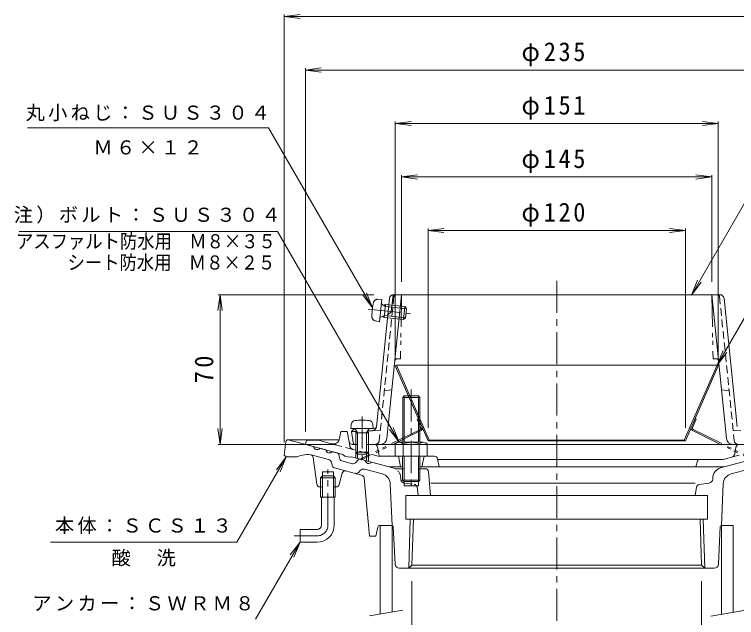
# Model space of a CAD drawing. Units: millimetres, scale not verified. Extents: x -292 to 225, y -346 to 395.
# Drawn here: x -291.7 to 45.8, y -90.1 to 191.8 of the extents above; entities that cross this region are included whole.
import ezdxf
from ezdxf.enums import TextEntityAlignment as Align

# ---------------------------------------------------------------- set-up
doc = ezdxf.new("R2010")
doc.units = ezdxf.units.MM
doc.header["$LTSCALE"] = 3
for name, pattern in [('CHAIN1', [8, 5, -1, 1, -1]), ('DASHED1', [1.8, 1.2, -0.6]), ('DOUBLE_CHAIN1', [8.8, 5, -1, 0.6, -0.6, 0.6, -1])]:
    doc.linetypes.add(name, pattern=pattern)
for name, color, linetype, lineweight in [('0-0_通り芯', 3, 'Continuous', 9), ('0-1_躯体', 2, 'Continuous', 9), ('0-2_仕上', 6, 'Continuous', 9), ('0-3_建具', 4, 'Continuous', 9), ('0-4_その他', 7, 'Continuous', 9), ('0-5_寸法', 7, 'Continuous', 9), ('0-6_ハッチ', 2, 'Continuous', 9)]:
    doc.layers.add(name, color=color, linetype=linetype, lineweight=lineweight)
doc.styles.add('ＭＳ ゴシック', font='')
doc.styles.get('ＭＳ ゴシック').set_extended_font_data('MS Gothic')

msp = doc.modelspace()

# ---------------------------------------------------------------- linework, layer by layer
at = {"layer": '0-0_通り芯', "linetype": 'CHAIN1'}
for p, q in [((-38.226, 67.283), (-38.226, -114.621)), ((-145.202, -46.902), (-145.202, -20.87)), ((-160.927, -51.902), (-150.202, -51.902))]:
    msp.add_line(p, q, dxfattribs=at)
at = {"layer": '0-0_通り芯'}
for p, q in [((-164.836, -7.922), (-165.615, -14.157)), ((-163.726, -7.046), (-151.871, -10.222)), ((-163.726, -7.046), (-139.89, -7.046)), ((-148.973, -10.999), (-146.075, -11.775)), ((-140.876, -13.168), (-143.177, -12.552)), ((-164.726, -15.046), (-165.615, -14.157)), ((-164.726, -15.046), (-159.726, -15.046)), ((-144.897, -16.232), (-152.42, -14.216)), ((-152.123, -15.244), (-150.382, -27.753)), ((-140.155, -13.934), (-139.793, -15.706)), ((-138.712, -16.854), (-133.741, -18.186)), ((-131.03, -16.379), (-132.231, -17.732)), ((-127.722, -16.693), (-130.023, -16.077)), ((-143.216, -18.93), (-143.455, -17.763)), ((-129.429, -23.483), (-142.135, -20.078)), ((-114.862, -20.139), (-124.825, -17.469)), ((38.31, -20.166), (48.372, -17.469)), ((-147.752, -22.046), (-142.652, -22.046)), ((-147.752, -33.902), (-147.752, -22.046)), ((-142.652, -33.902), (-142.652, -22.046)), ((-138.489, -22.61), (-139.906, -27.932)), ((-130.878, -22.236), (-130.088, -21.345)), ((-119.745, -22.972), (-128.074, -20.74)), ((-109.626, -20.546), (-113.824, -20.546)), ((-109.626, -20.546), (-109.626, -28.546)), ((-99.619, -20.546), (-102.826, -20.546)), ((-98.123, -21.935), (-97.3, -33.046)), ((43.292, -22.972), (51.621, -20.74)), ((-147.752, -23.902), (-148.652, -24.802)), ((-148.652, -24.802), (-141.752, -24.802)), ((-148.652, -33.902), (-148.652, -24.802)), ((-142.652, -23.902), (-147.752, -23.902)), ((-142.652, -23.902), (-141.752, -24.802)), ((-141.752, -24.802), (-141.752, -33.902)), ((-128.324, -24.789), (-125.726, -52.046)), ((34.682, -25.376), (34.709, -24.752)), ((-147.752, -29.046), (-148.897, -29.046)), ((-141.355, -29.046), (-142.652, -29.046)), ((-116.043, -27.585), (-115.202, -47.046)), ((26.44, -27.271), (-97.1, -27.271)), ((27.092, -29.136), (26.44, -33.046)), ((32.954, -27.271), (28.369, -27.896)), ((39.591, -27.585), (38.749, -47.046)), ((32.274, -33.046), (-108.726, -33.046)), ((-108.726, -33.046), (-108.726, -44.046)), ((-148.652, -33.902), (-141.752, -33.902)), ((-148.202, -46.902), (-148.202, -33.902)), ((-142.202, -46.902), (-142.202, -33.902)), ((-115.202, -47.046), (-120.906, -47.046)), ((-107.441, -67.046), (-106.722, -44.046)), ((28.791, -44.046), (29.464, -65.568)), ((30.27, -44.046), (30.989, -67.046)), ((-150.202, -48.902), (-158.202, -48.902)), ((-121.887, -47.85), (-122.726, -52.046)), ((-113.821, -65.146), (-114.702, -47.521)), ((37.369, -65.146), (38.25, -47.521)), ((-122.726, -52.046), (-125.726, -52.046)), ((35.371, -67.046), (-111.824, -67.046)), ((-105.916, -65.568), (29.464, -65.568)), ((30.989, -67.046), (29.464, -65.568))]:
    msp.add_line(p, q, dxfattribs=at)
at = {"layer": '0-0_通り芯', "linetype": 'DASHED1'}
for p, q in [((-111.134, -25.376), (-111.161, -24.752)), ((-109.406, -27.271), (-104.822, -27.896)), ((-103.544, -29.136), (-102.893, -33.046))]:
    msp.add_line(p, q, dxfattribs=at)
at = {"layer": '0-0_通り芯'}
for points in [[(-102.826, -20.546), (-102.826, -28.546), (-109.626, -28.546)], [(32.274, -33.046), (32.274, -44.046), (-108.726, -44.046)], [(-107.441, -67.046), (-105.916, -65.568), (-105.243, -44.046)], [(-150.202, -54.902), (-158.202, -54.902), (-158.202, -48.902)]]:
    msp.add_lwpolyline(points, dxfattribs=at)
for centre, radius, start, end in [((-163.844, -8.046), 1, 90, 172.87474), ((-150.26, -10.007), 1.625, 187.618, 322.3797), ((-144.464, -11.56), 1.625, 187.62059, 322.37891), ((-141.135, -14.134), 1, 11.56642, 75.00078), ((-154.912, -24.937), 11, 76.91284, 115.95178), ((-153.609, -15.451), 1.5, 7.92386, 62.62251), ((-145.414, -18.164), 2, 11.56621, 75.0005), ((-138.323, -15.405), 1.5, 191.5649, 254.99991), ((-130.282, -17.042), 1, 75.00023, 138.43498), ((-126.112, -16.478), 1.625, 187.62059, 322.37891), ((-141.746, -18.629), 1.5, 191.56461, 254.99991), ((-133.353, -16.737), 1.5, 254.99991, 318.43558), ((-116.157, -24.968), 5, 62.19437, 74.99995), ((39.704, -24.968), 5, 106.19026, 177.52377), ((-137.04, -22.996), 1.5, 74.99988, 165.09225), ((-132, -21.241), 1.5, 255.00128, 318.43651), ((-128.591, -22.672), 2, 74.99948, 138.43507), ((-129.817, -24.932), 1.5, 5.44458, 74.99988), ((-121.039, -27.801), 5, 2.47583, 74.99928), ((-99.619, -22.046), 1.5, 4.2359, 90), ((44.586, -27.801), 5, 105.00072, 177.52417), ((32.684, -25.29), 2, 277.76231, 357.52394), ((-148.897, -27.546), 1.5, 187.92386, 270), ((-141.355, -27.546), 1.5, 270, 345.09244), ((28.572, -29.383), 1.5, 97.76204, 170.53856), ((-150.202, -46.902), 2, 270, 0), ((-150.202, -46.902), 8, 270, 0), ((-120.906, -48.046), 1, 90, 168.69006), ((-115.202, -47.546), 0.5, 2.86441, 90), ((38.749, -47.546), 0.5, 90, 177.13559), ((-111.824, -65.046), 2, 182.86241, 270), ((35.371, -65.046), 2, 270, 357.13759)]:
    msp.add_arc(centre, radius, start, end, dxfattribs=at)
at = {"layer": '0-0_通り芯', "linetype": 'DASHED1'}
for centre, radius, start, end in [((-116.157, -24.968), 5, 2.47623, 62.19437), ((-109.136, -25.29), 2, 182.47606, 262.23769), ((-105.024, -29.383), 1.5, 9.46144, 82.23796)]:
    msp.add_arc(centre, radius, start, end, dxfattribs=at)
at = {"layer": '0-0_通り芯', "linetype": 'CHAIN1'}
for radius in [2, 5]:
    msp.add_arc((-150.202, -46.902), radius, 270, 0, dxfattribs=at)
at = {"layer": '0-1_躯体', "color": 4, "linetype": 'CHAIN1'}
msp.add_line((-106.226, 16.454), (-106.226, -29.546), dxfattribs=at)
at = {"layer": '0-1_躯体', "color": 4}
for p, q in [((-110.226, -8.189), (-110.226, 12.778)), ((-109.55, -8.189), (-109.55, 13.454)), ((-102.903, -8.189), (-102.903, 13.454)), ((-102.226, -8.189), (-102.226, 12.778)), ((-113.726, -8.911), (-113.726, -14.689)), ((-111.85, -8.189), (-100.603, -8.189)), ((-109.973, -8.911), (-109.973, -14.689)), ((-102.479, -8.911), (-102.479, -14.689)), ((-98.726, -8.911), (-98.726, -14.689)), ((-113.726, -14.689), (-98.726, -14.689)), ((-110.303, -14.689), (-110.303, -25.869)), ((-109.626, -14.689), (-109.626, -27.402)), ((-102.826, -14.689), (-102.826, -27.402)), ((-102.15, -14.689), (-102.15, -25.869))]:
    msp.add_line(p, q, dxfattribs=at)
at = {"layer": '0-1_躯体'}
for p, q in [((-139.719, -6.409), (-139.226, -3.189)), ((-136.226, -3.189), (-139.226, -3.189)), ((-136.226, -3.189), (-135.331, -7.966)), ((-155.726, -9.189), (-155.226, -7.189)), ((-149.667, -7.189), (-155.226, -7.189)), ((-143.461, -8.852), (-149.667, -7.189)), ((-133.857, -9.189), (-132.215, -9.189)), ((-132.215, -13.319), (-132.215, -15.489)), ((-126.215, -13.319), (-126.215, -17.097)), ((-121.449, -13.558), (-122.006, -10.427)), ((44.997, -13.558), (45.554, -10.427)), ((-135.226, -15.2), (-134.226, -14.95)), ((-116.539, -19.689), (-134.226, -14.95)), ((-131.345, -14.189), (-131.345, -15.722)), ((-127.085, -14.189), (-127.085, -16.864)), ((-95.456, -14.689), (-120.823, -14.689)), ((-112.226, -14.689), (-111.226, -19.689)), ((-100.226, -14.689), (-101.226, -19.689)), ((-93.985, -15.895), (-93.226, -19.689)), ((-93.926, -16.189), (39.626, -16.189)), ((43.545, -15.139), (39.626, -16.189)), ((40.087, -19.689), (57.774, -14.95)), ((-110.303, -19.689), (-116.539, -19.689)), ((40.087, -19.689), (-102.15, -19.689)), ((27.567, -16.915), (26.774, -19.689))]:
    msp.add_line(p, q, dxfattribs=at)
at = {"layer": '0-1_躯体', "linetype": 'DASHED1'}
for p, q in [((-133.51, -11.519), (-143.461, -8.852)), ((-135.331, -7.966), (-134.958, -9.955)), ((43.545, -15.139), (67.009, -8.852)), ((-121.677, -14.689), (-133.51, -11.519)), ((-120.823, -14.689), (-121.677, -14.689))]:
    msp.add_line(p, q, dxfattribs=at)
at = {"layer": '0-1_躯体', "color": 4}
for points in [[(-102.226, 12.778), (-110.226, 12.778), (-109.55, 13.454), (-102.903, 13.454)], [(-102.15, -25.869), (-110.303, -25.869), (-109.626, -26.546), (-102.826, -26.546)]]:
    msp.add_lwpolyline(points, close=True, dxfattribs=at)
at = {"layer": '0-1_躯体'}
msp.add_lwpolyline([(-135.226, -15.2), (-137.226, -14.664), (-138.226, -13.878), (-155.726, -9.189)], dxfattribs=at)
for centre, radius, start, end in [((-142.685, -5.954), 3, 254.99973, 351.29286), ((-133.857, -7.689), 1.5, 190.61534, 270), ((-123.483, -10.689), 1.5, 10.08813, 90), ((47.03, -10.689), 1.5, 90, 169.91187), ((-119.48, -13.207), 2, 190.08743, 227.81208), ((-95.456, -16.189), 1.5, 11.31021, 90), ((28.528, -17.189), 1, 90, 164.05402), ((43.027, -13.207), 2, 284.9995, 349.91257)]:
    msp.add_arc(centre, radius, start, end, dxfattribs=at)
at = {"layer": '0-1_躯体', "linetype": 'DASHED1'}
msp.add_arc((-132.992, -9.587), 2, 190.61488, 255.0005, dxfattribs=at)
at = {"layer": '0-1_躯体', "color": 4}
for centre, radius, start, end in [((-111.85, -10.99), 2.8, 47.92557, 132.07463), ((-106.226, -18.279), 10.089, 68.19786, 111.80214), ((-100.603, -10.99), 2.8, 47.92572, 132.07428)]:
    msp.add_arc(centre, radius, start, end, dxfattribs=at)
at = {"layer": '0-2_仕上'}
for p, q in [((-117.585, -6.494), (-110.726, 60.811)), ((-115.562, 52.811), (-114.747, 60.811)), ((37.996, 60.811), (-114.448, 60.811)), ((41.133, -6.494), (34.274, 60.811)), ((-116.438, 59.013), (-122.551, -0.969)), ((39.985, 59.013), (46.084, -0.824)), ((-115.562, 52.811), (-117.223, 51.311)), ((-134.226, -3.189), (-133.226, -2.145)), ((-133.226, -9.189), (-134.226, -3.189)), ((-133.226, -2.145), (-132.266, -2.103)), ((-126.034, -1.832), (-123.487, -1.722)), ((-133.226, -9.189), (-131.345, -9.189)), ((49.762, -9.189), (-127.085, -9.189))]:
    msp.add_line(p, q, dxfattribs=at)
at = {"layer": '0-2_仕上', "linetype": 'DOUBLE_CHAIN1'}
for p, q in [((-110.726, 60.811), (-111.299, 30.811)), ((34.274, 60.811), (34.846, 30.811)), ((-112.88, 30.811), (-111.299, 30.811)), ((36.428, 30.811), (34.846, 30.811))]:
    msp.add_line(p, q, dxfattribs=at)
at = {"layer": '0-2_仕上', "color": 4, "linetype": 'DOUBLE_CHAIN1'}
for p, q in [((-120.033, 58.61), (-121.944, 58.642)), ((-121.126, 48.167), (-120.033, 58.61)), ((-118.369, 55.299), (-120.122, 56.54)), ((-118.279, 56.164), (-119.084, 55.805)), ((-118.279, 56.164), (-118.903, 50.196)), ((-118.369, 55.299), (-108.423, 54.258)), ((-118.279, 56.164), (-109.198, 55.213)), ((-109.198, 55.213), (-109.823, 49.246)), ((-108.423, 54.258), (-109.198, 55.213)), ((-108.423, 54.258), (-108.867, 50.021)), ((-126.333, 53.991), (-106.593, 51.924)), ((-118.813, 51.062), (-120.784, 50.21)), ((-118.903, 50.196), (-119.617, 50.715)), ((-118.813, 51.062), (-108.867, 50.021)), ((-121.126, 48.167), (-123.002, 48.531)), ((-118.903, 50.196), (-109.823, 49.246)), ((-108.867, 50.021), (-109.823, 49.246))]:
    msp.add_line(p, q, dxfattribs=at)
at = {"layer": '0-2_仕上', "linetype": 'DASHED1'}
for p, q in [((-114.336, 59.912), (-121.195, -7.392)), ((37.883, 59.912), (44.743, -7.392)), ((-115.261, 16.311), (-118.831, 15.811)), ((38.809, 16.311), (42.378, 15.811)), ((-131.834, -3.085), (-134.226, -3.189)), ((-124.454, -2.764), (-126.586, -2.857)), ((-120.707, -2.602), (-124.659, -2.773)), ((44.254, -2.602), (48.206, -2.773))]:
    msp.add_line(p, q, dxfattribs=at)
at = {"layer": '0-2_仕上', "color": 4, "linetype": 'CHAIN1'}
msp.add_line((-129.215, 3.856), (-129.215, -15.871), dxfattribs=at)
at = {"layer": '0-2_仕上', "color": 4}
for p, q in [((-134.465, -1.744), (-134.298, 0.159)), ((-131.345, -3.744), (-132.397, -1.871)), ((-132.215, -3.744), (-131.774, -2.98)), ((-127.085, -3.744), (-126.033, -1.871)), ((-126.215, -3.744), (-126.656, -2.98)), ((-126.215, -3.744), (-132.215, -3.744)), ((-132.215, -3.744), (-132.215, -12.874)), ((-127.085, -3.744), (-127.085, -13.744)), ((-126.215, -3.744), (-126.215, -12.874)), ((-126.215, -12.874), (-132.215, -12.874)), ((-127.085, -13.744), (-126.215, -12.874)), ((-127.085, -13.744), (-131.345, -13.744))]:
    msp.add_line(p, q, dxfattribs=at)
at = {"layer": '0-2_仕上', "color": 2}
for p, q in [((-132.215, -12.874), (-132.215, -15.489)), ((-126.215, -12.874), (-126.215, -17.097)), ((-131.345, -13.744), (-131.345, -15.722)), ((-127.085, -13.744), (-127.085, -16.864))]:
    msp.add_line(p, q, dxfattribs=at)
at = {"layer": '0-2_仕上', "color": 4}
for points in [[(-134.465, -1.744), (-123.965, -1.744), (-124.131, 0.159)], [(-131.345, -3.744), (-131.345, -13.744), (-132.215, -12.874)]]:
    msp.add_lwpolyline(points, dxfattribs=at)
at = {"layer": '0-2_仕上'}
for centre, radius, start, end in [((-114.448, 58.811), 2, 90, 174.18127), ((37.996, 58.811), 2, 5.81963, 90), ((-123.531, -0.722), 1, 272.48912, 354.18127), ((-120.57, -6.189), 3, 270, 354.18134), ((44.117, -6.189), 3, 185.81866, 270), ((-132.379, -8.189), 1, 189.46068, 270)]:
    msp.add_arc(centre, radius, start, end, dxfattribs=at)
at = {"layer": '0-2_仕上', "linetype": 'DASHED1'}
for centre, radius, start, end in [((-113.341, 59.811), 1, 90, 174.18127), ((36.889, 59.811), 1, 5.81873, 90), ((-124.541, -0.766), 2, 272.49008, 354.18037), ((-123.185, -7.189), 2, 270, 354.18033), ((46.732, -7.189), 2, 185.81967, 270)]:
    msp.add_arc(centre, radius, start, end, dxfattribs=at)
at = {"layer": '0-2_仕上', "color": 4, "linetype": 'DOUBLE_CHAIN1'}
for centre, radius, start, end in [((-121.978, 56.643), 2, 89.02425, 167.6861), ((-94.622, 50.671), 30, 167.68619, 180.36258), ((-119.977, 56.744), 0.25, 174.02637, 234.69719), ((-122.621, 50.494), 2, 180.36243, 259.02428), ((-120.685, 49.981), 0.25, 113.35555, 174.02637)]:
    msp.add_arc(centre, radius, start, end, dxfattribs=at)
at = {"layer": '0-2_仕上', "linetype": 'DOUBLE_CHAIN1'}
for centre, start, end in [((-112.88, 29.811), 90, 174.18137), ((36.428, 29.811), 5.81863, 90)]:
    msp.add_arc(centre, 1, start, end, dxfattribs=at)
at = {"layer": '0-2_仕上', "color": 4}
for centre, radius, start, end in [((-132.306, -0.015), 2, 96.33817, 175.00002), ((-129.215, -27.844), 30, 83.6618, 96.3382), ((-126.123, -0.015), 2, 4.99998, 83.66183), ((-132.615, -1.994), 0.25, 29.32918, 90), ((-125.815, -1.994), 0.25, 90, 150.67082)]:
    msp.add_arc(centre, radius, start, end, dxfattribs=at)
at = {"layer": '0-3_建具'}
for p, q in [((-115.226, -47.046), (-120.726, -47.046)), ((-120.726, -47.046), (-120.726, -88.474)), ((-115.226, -47.046), (-115.226, -87.505)), ((44.274, -47.046), (38.774, -47.046)), ((38.774, -47.046), (38.774, -88.651)), ((44.274, -47.046), (44.274, -87.681))]:
    msp.add_line(p, q, dxfattribs=at)
at = {"layer": '0-3_建具', "color": 7}
for p, q in [((-125.726, -89.356), (-110.226, -86.623)), ((33.774, -89.532), (49.274, -86.799))]:
    msp.add_line(p, q, dxfattribs=at)
at = {"layer": '0-4_その他'}
for p, q in [((-165.615, 190.811), (-158.179, 191.79)), ((-165.615, 191.711), (-165.615, -8.157)), ((-165.615, 190.811), (89.163, 190.811)), ((-165.615, 190.811), (-158.179, 189.832)), ((-155.726, 165.811), (-148.29, 166.79)), ((-155.726, 166.711), (-155.726, -3.189)), ((-155.726, 165.811), (79.274, 165.811)), ((-155.726, 165.811), (-148.29, 164.832)), ((-113.726, 140.811), (-106.29, 141.79)), ((37.274, 140.811), (29.838, 141.79)), ((-113.726, 141.711), (-113.726, 31.667)), ((-113.726, 140.811), (37.274, 140.811)), ((-113.726, 140.811), (-106.29, 139.832)), ((37.274, 140.811), (29.838, 139.832)), ((37.274, 141.711), (37.274, 31.667)), ((-110.726, 115.811), (-103.29, 116.79)), ((-110.726, 116.711), (-110.726, 66.811)), ((-110.726, 115.811), (34.274, 115.811)), ((-110.726, 115.811), (-103.29, 114.832)), ((34.274, 115.811), (26.838, 116.79)), ((34.274, 115.811), (26.838, 114.832)), ((34.274, 116.711), (34.274, 66.811)), ((-98.376, 90.811), (-90.94, 91.79)), ((-98.376, 91.711), (-98.376, -1.43)), ((21.924, 90.811), (14.488, 91.79)), ((21.924, 91.711), (21.924, -1.43)), ((-98.376, 90.811), (21.924, 90.811)), ((-98.376, 90.811), (-90.94, 89.832)), ((21.924, 90.811), (14.488, 89.832)), ((-195.615, 60.811), (-196.594, 53.375)), ((-123.765, 60.811), (-196.515, 60.811)), ((-195.615, -9.189), (-195.615, 60.811)), ((-195.615, 60.811), (-194.636, 53.375)), ((-195.615, -9.189), (-196.594, -1.754)), ((-195.615, -9.189), (-194.636, -1.754)), ((-141.357, -9.189), (-196.515, -9.189)), ((-105.916, -73.068), (-105.916, -137.946)), ((29.464, -73.068), (29.464, -137.946))]:
    msp.add_line(p, q, dxfattribs=at)
at = {"layer": '0-5_寸法'}
for p, q in [((97.672, 187.015), (24.716, 60.651)), ((-172.897, 138.811), (-285.709, 138.811)), ((-168.766, 90.392), (-289.539, 90.392)), ((-111.85, -8.189), (-168.766, 90.392)), ((24.716, 60.651), (27.586, 67.58)), ((24.716, 60.651), (29.281, 66.601)), ((-124.347, 54.72), (-127.217, 61.65)), ((36.724, 27.811), (41.29, 33.761)), ((-111.85, -8.189), (-116.416, -2.239)), ((-111.85, -8.189), (-114.72, -1.26)), ((-164.726, -15.046), (-187.737, -54.902)), ((-164.726, -15.046), (-169.292, -20.996)), ((-164.726, -15.046), (-167.596, -21.975)), ((-187.737, -54.902), (-274.958, -54.902)), ((-158.202, -54.902), (-178.987, -90.902)), ((-158.202, -54.902), (-162.768, -60.852)), ((-158.202, -54.902), (-161.073, -61.831))]:
    msp.add_line(p, q, dxfattribs=at)
for points in [[(109.658, 154.135), (36.724, 27.811), (39.594, 34.74)], [(-172.897, 138.811), (-124.347, 54.72), (-128.913, 60.671)]]:
    msp.add_lwpolyline(points, dxfattribs=at)
at = {"layer": '0-6_ハッチ'}
for p, q in [((-113.177, 27.811), (-113.726, 27.57)), ((-113.726, 27.57), (-98.376, -7.43)), ((-113.177, 27.811), (-97.827, -7.189)), ((36.724, 27.811), (-113.177, 27.811)), ((37.274, 27.57), (21.924, -7.43)), ((36.724, 27.811), (37.274, 27.57)), ((-97.827, -7.189), (-98.376, -7.43)), ((21.374, -7.189), (-97.827, -7.189))]:
    msp.add_line(p, q, dxfattribs=at)
at = {"layer": '0-6_ハッチ', "linetype": 'DOUBLE_CHAIN1'}
for p, q in [((-103.463, 2.673), (-102.913, 2.914)), ((-101.685, -1.381), (-103.463, 2.673)), ((25.232, -1.381), (27.01, 2.673)), ((27.01, 2.673), (26.461, 2.914)), ((-101.968, -2.16), (-129.742, -15.893)), ((25.516, -2.16), (53.29, -15.893))]:
    msp.add_line(p, q, dxfattribs=at)
at = {"layer": '0-6_ハッチ'}
msp.add_lwpolyline([(36.724, 27.811), (21.374, -7.189), (21.924, -7.43), (-98.376, -7.43)], dxfattribs=at)
at = {"layer": '0-6_ハッチ', "linetype": 'DOUBLE_CHAIN1'}
for points in [[(-101.702, -2.697), (-129.476, -16.43), (-129.742, -15.893)], [(25.25, -2.697), (53.024, -16.43), (53.29, -15.893)]]:
    msp.add_lwpolyline(points, dxfattribs=at)
for centre, radius, start, end in [((-102.234, -1.622), 0.6, 296.30949, 23.6795), ((-102.234, -1.622), 1.2, 296.30949, 23.6795), ((25.782, -1.622), 1.2, 156.3205, 243.69051), ((25.782, -1.622), 0.6, 156.3205, 243.69051)]:
    msp.add_arc(centre, radius, start, end, dxfattribs=at)

# ---------------------------------------------------------------- texts
at = {"layer": '0-4_その他', "color": 2, "char_height": 8.798, "attachment_point": 7, "style": 'ＭＳ ゴシック'}
for s, insert in [('\\T1.21;\\W0.95;φ235', (-54.726, 167.611)), ('\\T1.21;\\W0.95;φ151', (-54.726, 142.611)), ('\\T1.21;\\W0.95;φ145', (-54.726, 117.611)), ('\\T1.21;\\W0.95;φ120', (-54.726, 92.611))]:
    msp.add_mtext(s, dxfattribs=dict(at, insert=insert))
at = {"layer": '0-4_その他', "color": 2, "insert": (-198.615, 19.436), "char_height": 8.798, "attachment_point": 7, "rotation": 90, "style": 'ＭＳ ゴシック'}
msp.add_mtext('\\T1.27;\\W0.95;70', dxfattribs=at)
at = {"layer": '0-5_寸法', "color": 6, "style": 'ＭＳ ゴシック', "width": 0.9}
for s, p in [('アスファルト防水用\u3000Ｍ８×３５', (-291.007, 80.501)), ('シート防水用\u3000Ｍ８×２５', (-266.924, 70.575))]:
    msp.add_text(s, height=6.598, dxfattribs=at).set_placement(p, align=Align.BOTTOM_LEFT)
at = {"layer": '0-5_寸法', "char_height": 6.598, "attachment_point": 7, "style": 'ＭＳ ゴシック'}
for s, insert in [('\\T1.17;丸小ねじ：ＳＵＳ３０４', (-286.52, 141.86)), ('\\T1.17;Ｍ６×１２', (-254.803, 126.251)), ('\\T1.17;注）ボルト：ＳＵＳ３０４', (-292.082, 93.998)), ('\\T1.17;本体：ＳＣＳ１３', (-272.81, -51.114)), ('\\T1.17;酸\u3000洗', (-246.348, -66.233)), ('\\T1.17;アンカー：ＳＷＲＭ８', (-283.36, -87.073))]:
    msp.add_mtext(s, dxfattribs=dict(at, insert=insert))

doc.saveas('drawing.dxf')
